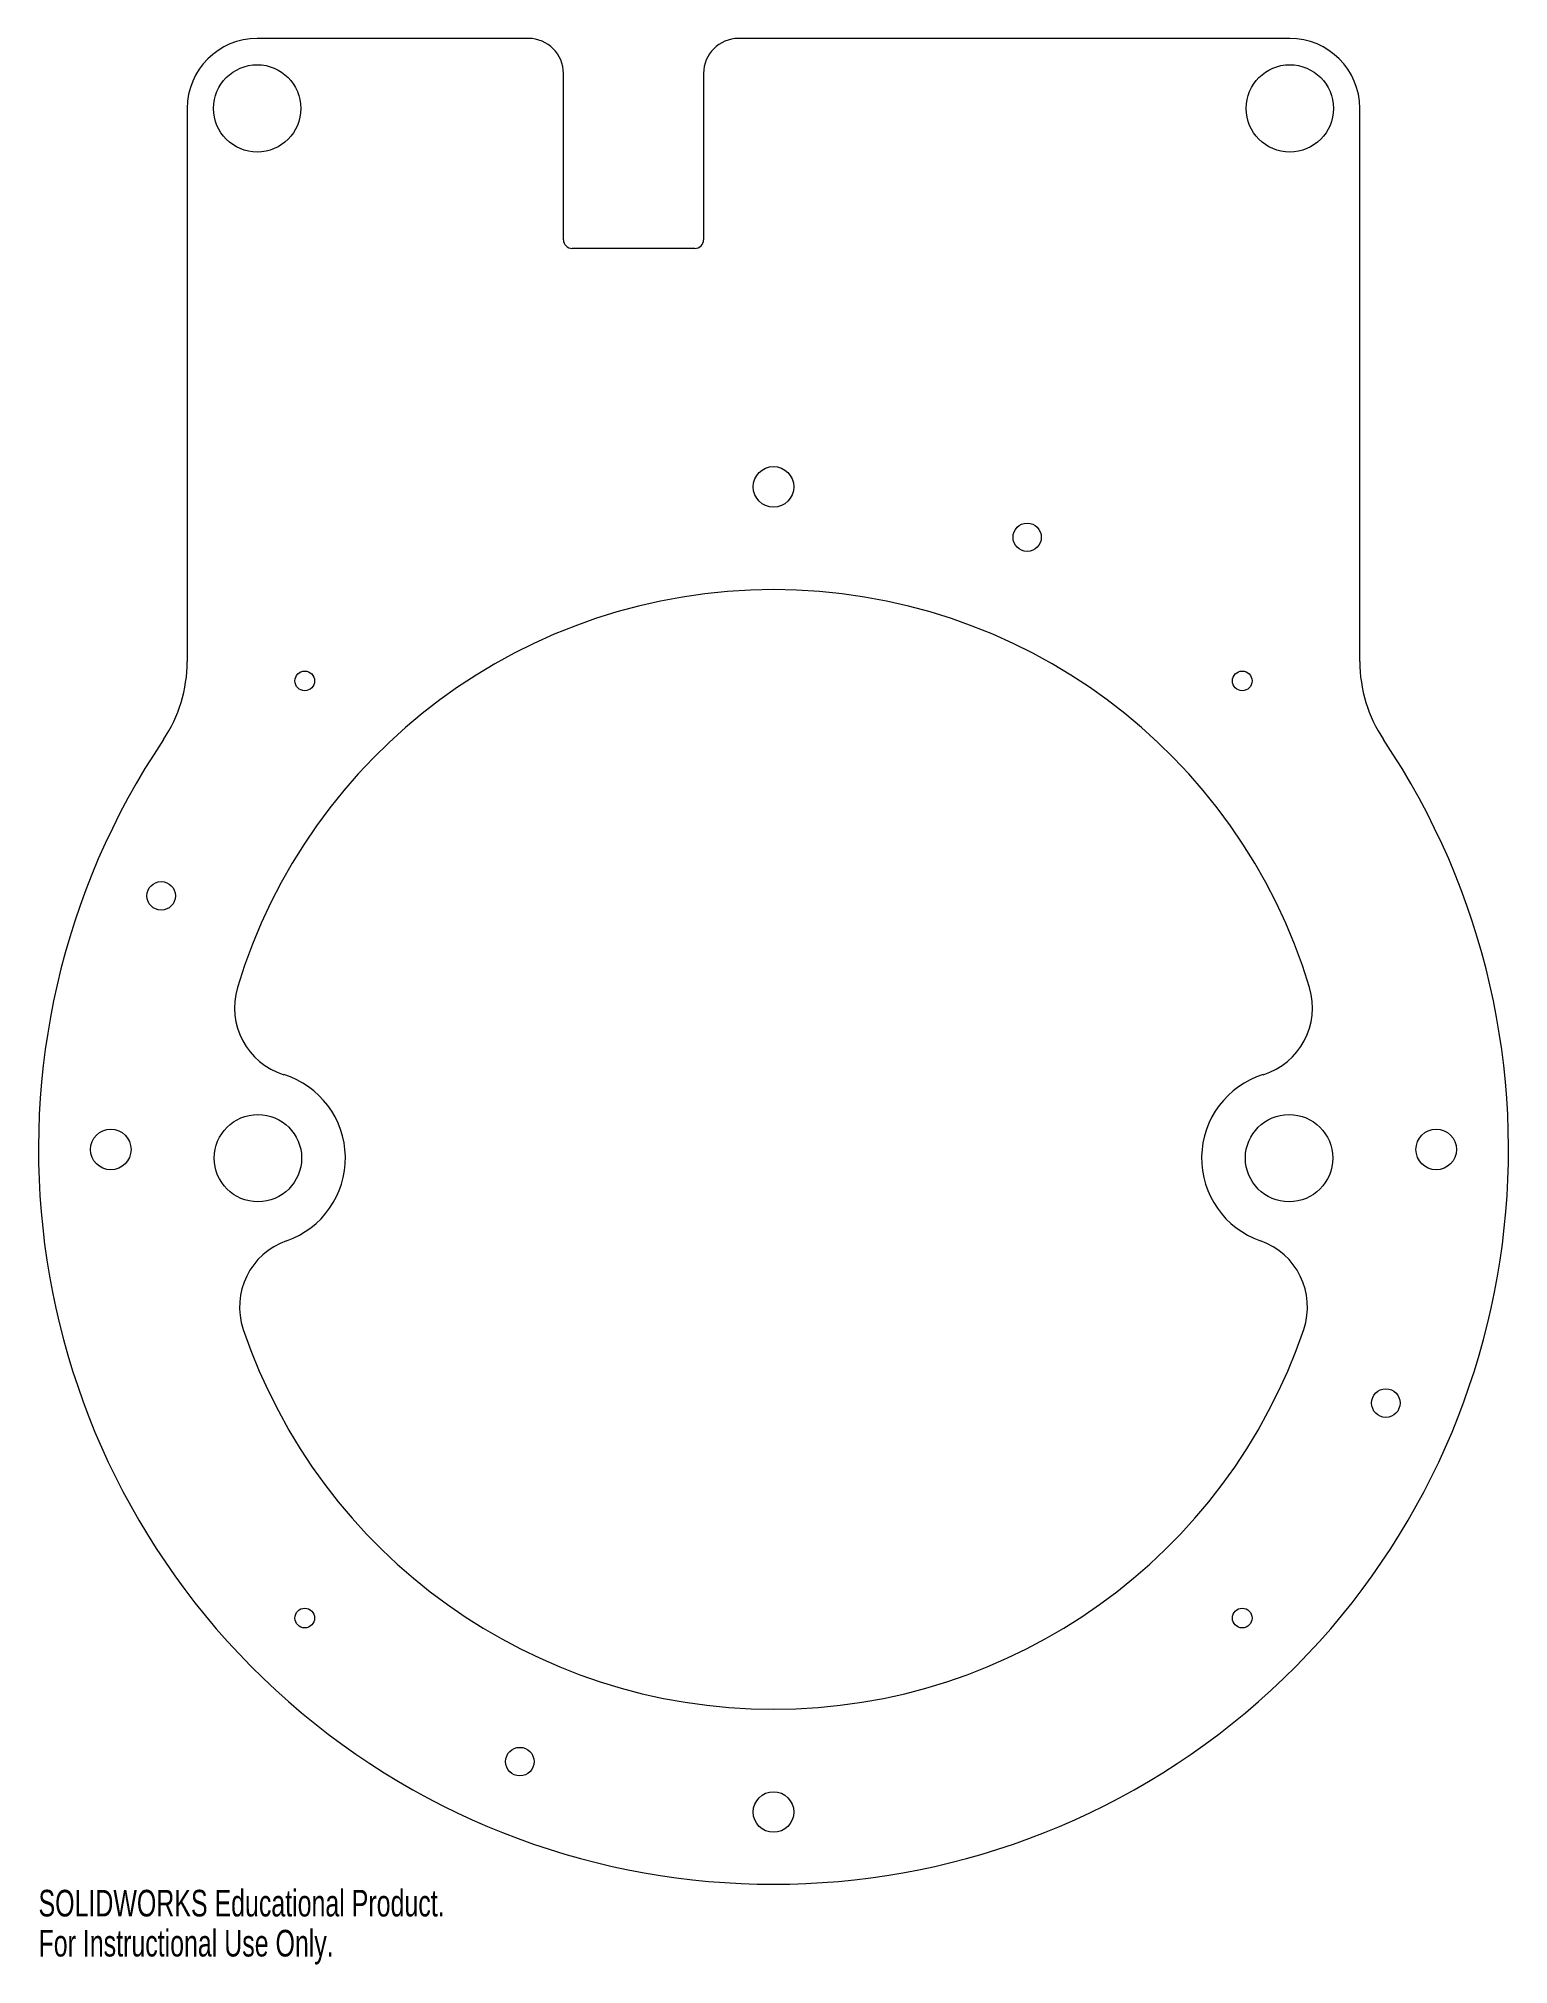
# Model space of a CAD drawing. Header units: inches. Extents: x -5.3 to 5.3, y -5.8 to 7.9.
import ezdxf

# ---------------------------------------------------------------- set-up
doc = ezdxf.new("R2010")
doc.units = ezdxf.units.IN
doc.header["$MEASUREMENT"] = 0
doc.styles.add('SLDTEXTSTYLE0', font='TXT', dxfattribs={"width": 0.7})

msp = doc.modelspace()

# ---------------------------------------------------------------- linework, layer by layer
at = {"color": 7, "linetype": 'Continuous', "lineweight": 15}
for p, q in [((-1.75, 7.938), (-3.688, 7.938)), ((3.688, 7.938), (-0.25, 7.938)), ((-1.5, 6.5), (-1.5, 7.688)), ((-0.5, 7.688), (-0.5, 6.5)), ((-4.188, 7.438), (-4.188, 3.486)), ((4.188, 3.486), (4.188, 7.438)), ((-0.562, 6.438), (-1.438, 6.438))]:
    msp.add_line(p, q, dxfattribs=at)
for centre, radius in [((-3.688, 7.438), 0.312), ((3.688, 7.438), 0.312), ((0, 4.734), 0.145), ((1.812, 4.374), 0.101), ((-3.348, 3.348), 0.0703), ((3.348, 3.348), 0.0703), ((-4.374, 1.812), 0.102), ((-4.734, 0), 0.145), ((-3.683, -0.062), 0.312), ((3.683, -0.062), 0.312), ((4.734, 0), 0.145), ((4.374, -1.812), 0.102), ((-3.348, -3.348), 0.0703), ((3.348, -3.348), 0.0703), ((-1.812, -4.374), 0.102), ((0, -4.734), 0.145)]:
    msp.add_circle(centre, radius, dxfattribs=at)
for centre, radius, start, end in [((-3.688, 7.438), 0.5, 90, 180), ((-1.75, 7.688), 0.25, 360, 90), ((-0.25, 7.688), 0.25, 90, 180), ((3.688, 7.438), 0.5, 0, 90), ((-1.438, 6.5), 0.0625, 180, 270), ((-0.562, 6.5), 0.0625, 270, 0), ((0, 0), 4, 16.8128, 163.1872), ((-5.188, 3.486), 1, 326.0987, 0), ((5.188, 3.486), 1, 180, 213.9013), ((0, 0), 5.25, 146.0987, 33.9013), ((-3.35, 1.012), 0.5, 163.1872, 252.83), ((3.35, 1.012), 0.5, 287.17, 16.8128), ((-3.683, -0.062), 0.625, 289.1147, 72.83), ((3.683, -0.062), 0.625, 107.17, 250.8853), ((-3.314, -1.125), 0.5, 109.1147, 198.7575), ((3.314, -1.125), 0.5, 341.2425, 70.8853), ((0, 0), 4, 198.7575, 341.2425)]:
    msp.add_arc(centre, radius, start, end, dxfattribs=at)

# ---------------------------------------------------------------- texts
at = {"color": 7, "linetype": 'Continuous', "char_height": 0.1903, "attachment_point": 1, "style": 'SLDTEXTSTYLE0'}
for s, insert in [('SOLIDWORKS Educational Product.', (-5.25, -5.29)), ('For Instructional Use Only.', (-5.25, -5.576))]:
    msp.add_mtext(s, dxfattribs=dict(at, insert=insert))

doc.saveas('drawing.dxf')
